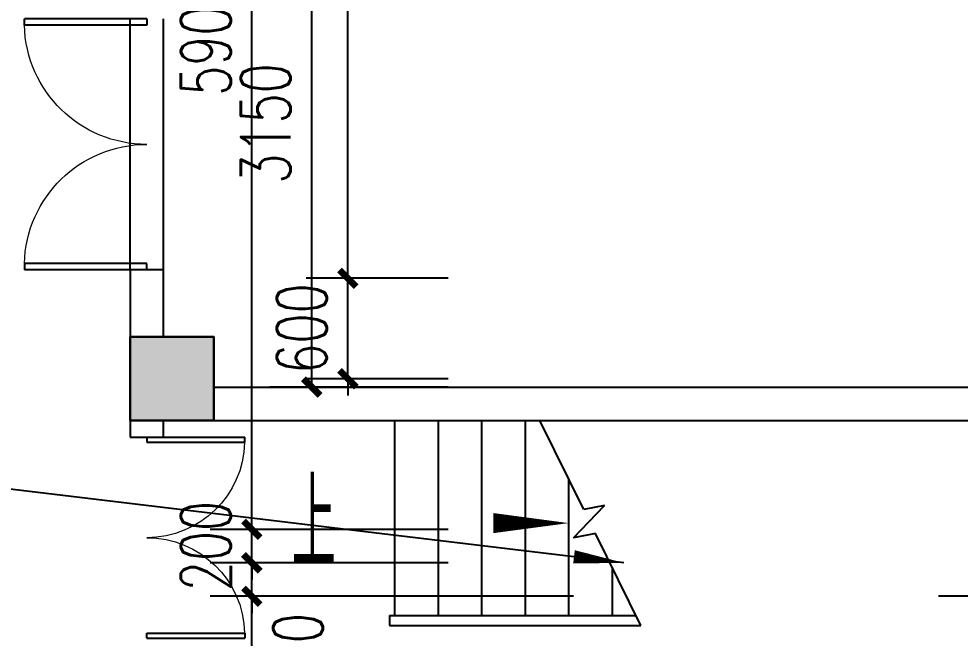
# Model space of a CAD drawing. Extents: x 179183 to 294833, y 947252 to 1004652.
# Drawn here: x 233071 to 238694, y 978020 to 981720 of the extents above; entities that cross this region are included whole.
import ezdxf

# ---------------------------------------------------------------- set-up
doc = ezdxf.new("R2010")
doc.units = 0
doc.header["$LTSCALE"] = 1000
for name, color, linetype in [('A-ANNO-IDEN', 3, 'Continuous'), ('A-ANNO-TXT', 7, 'Continuous'), ('A-COLU-CONC', 2, 'Continuous'), ('A-DOOR', 161, 'Continuous'), ('A-WALL-PATT', 252, 'Continuous'), ('a_建筑', 6, 'Continuous'), ('a_水', 6, 'Continuous'), ('DOOR_FIRE', 4, 'Continuous'), ('STAIR', 2, 'Continuous'), ('TH_DIM', 3, 'Continuous'), ('WALL', 2, 'Continuous'), ('结构柱子', 253, 'Continuous')]:
    doc.layers.add(name, color=color, linetype=linetype)
doc.styles.add('_TCH_DIM_T3', font='SIMPLEX', dxfattribs={"width": 0.705882, "bigfont": 'GBCBIG'})
doc.styles.add('A_DIM', font='simplex.shx', dxfattribs={"width": 0.7, "bigfont": 'gbcbig.shx'})
doc.dimstyles.new('_TCH_ARCH&&100', dxfattribs={"dimtxt": 297.5, "dimasz": 100, "dimexe": 250, "dimexo": 300, "dimgap": 126.25, "dimtad": 1, "dimdec": 0, "dimzin": 0, "dimdsep": 46, "dimtxsty": '_TCH_DIM_T3', "dimblk": 'ARCHTICK', "dimcen": 0.09, "dimclrt": 7, "dimazin": 2, "dimtfac": 1, "dimtdec": 0, "dimtix": 1, "dimtmove": 2, "dimatfit": 3, "dimfxl": 1, "dimtolj": 1, "dimtzin": 0, "dimarcsym": 0})

# ---------------------------------------------------------------- blocks, each defined once
blk = doc.blocks.new('$DorLib2D$00000002')
for p, q in [((-0.5, 0), (-0.5, 0.4875)), ((-0.475, 0.4875), (-0.5, 0.4875)), ((-0.475, 0), (-0.475, 0.4875)), ((0.475, 0), (0.475, 0.4875)), ((0.475, 0.4875), (0.5, 0.4875)), ((0.5, 0), (0.5, 0.4875)), ((-0.5, 0), (-0.475, 0)), ((0.5, 0), (0.475, 0))]:
    blk.add_line(p, q)
at = {"lineweight": 13}
for centre, start, end in [((-0.4875, 0), 0, 88.5307), ((0.4875, 0), 91.4693, 180)]:
    blk.add_arc(centre, 0.4875, start, end, dxfattribs=at)
blk = doc.blocks.new('A$C7DD005BC')
at = {"layer": 'A-WALL-PATT'}
blk.add_hatch(color=256, dxfattribs=at).paths.add_polyline_path([(1287.5, 4549), (1787.5, 4549), (1787.5, 5049), (1287.5, 5049)])
at = {"layer": '结构柱子'}
h = blk.add_hatch(color=6, dxfattribs=at)
h.dxf.hatch_style = 1
h.paths.add_polyline_path([(1287.5, 5049), (1287.5, 4549), (1787.5, 4549), (1787.5, 5049)])
at = {"layer": 'A-ANNO-IDEN'}
blk.add_lwpolyline([(2737.5, 3936.5, 0, 0, 0), (3907.5, 3936.5, 0, 120, 0), (3457.5, 3936.5, 0, 0, 0)], format="xyseb", dxfattribs=at)
at = {"layer": 'A-COLU-CONC'}
for p, q in [((1787.5, 5049), (1287.5, 5049)), ((1287.5, 5049), (1287.5, 4549)), ((1787.5, 4549), (1787.5, 5049)), ((1287.5, 4549), (1787.5, 4549))]:
    blk.add_line(p, q, dxfattribs=at)
at = {"layer": 'DOOR_FIRE'}
for p, q in [((1287.5, 5449), (1287.5, 6949)), ((1487.5, 5449), (1487.5, 6949))]:
    blk.add_line(p, q, dxfattribs=at)
at = {"layer": 'STAIR'}
for p, q in [((2867.5, 4549), (3736.1, 4549)), ((2867.5, 4549), (2867.5, 3384)), ((3127.5, 4549), (3127.5, 3384)), ((3387.5, 4549), (3387.5, 3384)), ((3647.5, 4549), (3647.5, 3384)), ((3997.8, 4017.2), (3736.1, 4549)), ((3907.5, 4200.8), (3907.5, 3384)), ((3935.9, 3847.6), (4122.1, 4041.7)), ((4122.1, 4041.7), (3997.8, 4017.2)), ((4068.3, 3873.8), (3935.9, 3847.6)), ((4338.8, 3324), (4068.3, 3873.8)), ((4167.5, 3672.3), (4167.5, 3384)), ((2837.5, 3384), (4309.3, 3384)), ((2837.5, 3384), (2837.5, 3324)), ((2837.5, 3324), (4338.8, 3324)), ((2867.5, 3324), (4338.8, 3324))]:
    blk.add_line(p, q, dxfattribs=at)
at = {"layer": 'WALL'}
for p, q in [((1487.5, 5449), (1287.5, 5449)), ((1287.5, 5449), (1287.5, 5049)), ((1487.5, 5049), (1487.5, 5449)), ((1787.5, 4749), (7687.5, 4749)), ((1287.5, 4549), (1287.5, 4449)), ((1487.5, 4449), (1487.5, 4549)), ((1787.5, 4549), (7487.5, 4549)), ((1287.5, 4449), (1487.5, 4449))]:
    blk.add_line(p, q, dxfattribs=at)
at = {"layer": '结构柱子', "color": 6}
blk.add_lwpolyline([(1787.5, 4549), (1287.5, 4549), (1287.5, 5049), (1787.5, 5049)], close=True, dxfattribs=at)
at = {"layer": 'A-DOOR', "xscale": 1200, "yscale": -1200, "zscale": 200.0000000010477, "rotation": 89.99999999993452}
blk.add_blockref('$DorLib2D$00000002', (1387.5, 3849), dxfattribs=at)
at = {"layer": 'DOOR_FIRE', "xscale": -1500, "yscale": 1500, "zscale": 200, "rotation": 89.9999999999331}
blk.add_blockref('$DorLib2D$00000002', (1387.5, 6199), dxfattribs=at)
at = {"layer": 'A-ANNO-TXT', "color": 7, "style": 'A_DIM', "width": 0.7}
blk.add_text('上', height=525, dxfattribs=at).set_placement((2253, 3674))
blk = doc.blocks.new('_ArchTick')
at = {"color": 0, "linetype": 'ByBlock', "const_width": 0.4}
blk.add_lwpolyline([(-0.5, -0.5), (0.5, 0.5)], dxfattribs=at)
blk = doc.blocks.new('*D4171')
at = {"layer": 'Defpoints', "color": 0, "transparency": 16777216}
for p in [(238815, 978270.1), (240634.8, 978270.1), (240634.8, 976770.1)]:
    blk.add_point(p, dxfattribs=at)
at = {"layer": 'TH_DIM', "color": 0, "lineweight": -2, "transparency": 16777216}
for p, q in [((240334.8, 978270.1), (238565, 978270.1)), ((238815, 976770.1), (238815, 978270.1)), ((240334.8, 976770.1), (238565, 976770.1))]:
    blk.add_line(p, q, dxfattribs=at)
at = {"layer": 'TH_DIM', "color": 0, "lineweight": -2, "transparency": 16777216, "xscale": 100, "yscale": 100, "zscale": 100}
for p, rotation in [((238815, 978270.1), 90), ((238815, 976770.1), 270)]:
    blk.add_blockref('_ArchTick', p, dxfattribs=dict(at, rotation=rotation))
at = {"layer": 'TH_DIM', "color": 7, "transparency": 16777216, "insert": (238540, 977520.1), "char_height": 297.5, "attachment_point": 5, "rotation": 90, "style": '_TCH_DIM_T3'}
blk.add_mtext('\\A1;1500', dxfattribs=at)
blk = doc.blocks.new('*D4184')
at = {"layer": 'Defpoints', "color": 0, "transparency": 16777216}
for p in [(234820.5, 982670.1), (235934.8, 982670.1), (235934.8, 979520.1)]:
    blk.add_point(p, dxfattribs=at)
at = {"layer": 'TH_DIM', "color": 0, "lineweight": -2, "transparency": 16777216}
for p, q in [((235634.8, 982670.1), (234570.5, 982670.1)), ((234820.5, 979520.1), (234820.5, 982670.1)), ((235634.8, 979520.1), (234570.5, 979520.1))]:
    blk.add_line(p, q, dxfattribs=at)
at = {"layer": 'TH_DIM', "color": 0, "lineweight": -2, "transparency": 16777216, "xscale": 100, "yscale": 100, "zscale": 100}
for p, rotation in [((234820.5, 982670.1), 90), ((234820.5, 979520.1), 270)]:
    blk.add_blockref('_ArchTick', p, dxfattribs=dict(at, rotation=rotation))
at = {"layer": 'TH_DIM', "color": 7, "transparency": 16777216, "insert": (234545.5, 981095.1), "char_height": 297.5, "attachment_point": 5, "rotation": 90, "style": '_TCH_DIM_T3'}
blk.add_mtext('\\A1;3150', dxfattribs=at)
blk = doc.blocks.new('*D4222')
at = {"layer": 'Defpoints', "color": 0, "transparency": 16777216}
for p in [(235036.2, 984470.1), (235934.8, 984470.1), (235934.8, 980170.1)]:
    blk.add_point(p, dxfattribs=at)
at = {"layer": 'TH_DIM', "color": 0, "lineweight": -2, "transparency": 16777216}
for p, q in [((235634.8, 984470.1), (234786.2, 984470.1)), ((235036.2, 980170.1), (235036.2, 984470.1)), ((235634.8, 980170.1), (234786.2, 980170.1))]:
    blk.add_line(p, q, dxfattribs=at)
at = {"layer": 'TH_DIM', "color": 0, "lineweight": -2, "transparency": 16777216, "xscale": 100, "yscale": 100, "zscale": 100}
for p, rotation in [((235036.2, 984470.1), 90), ((235036.2, 980170.1), 270)]:
    blk.add_blockref('_ArchTick', p, dxfattribs=dict(at, rotation=rotation))
at = {"layer": 'TH_DIM', "color": 7, "transparency": 16777216, "insert": (234761.2, 982320.1), "char_height": 297.5, "attachment_point": 5, "rotation": 90, "style": '_TCH_DIM_T3'}
blk.add_mtext('\\A1;4300', dxfattribs=at)
blk = doc.blocks.new('*D4223')
at = {"layer": 'Defpoints', "color": 0, "transparency": 16777216}
for p in [(235036.2, 980170.1), (235934.8, 980170.1), (235934.8, 979570.1)]:
    blk.add_point(p, dxfattribs=at)
at = {"layer": 'TH_DIM', "color": 0, "lineweight": -2, "transparency": 16777216}
for p, q in [((235036.2, 980170.1), (235036.2, 980270.1)), ((235634.8, 980170.1), (234786.2, 980170.1)), ((235036.2, 979570.1), (235036.2, 980170.1)), ((235634.8, 979570.1), (234786.2, 979570.1)), ((235036.2, 979570.1), (235036.2, 979470.1))]:
    blk.add_line(p, q, dxfattribs=at)
at = {"layer": 'TH_DIM', "color": 0, "lineweight": -2, "transparency": 16777216, "xscale": 100, "yscale": 100, "zscale": 100}
for p, rotation in [((235036.2, 980170.1), 270), ((235036.2, 979570.1), 90)]:
    blk.add_blockref('_ArchTick', p, dxfattribs=dict(at, rotation=rotation))
at = {"layer": 'TH_DIM', "color": 7, "transparency": 16777216, "insert": (234761.2, 979870.1), "char_height": 297.5, "attachment_point": 5, "rotation": 90, "style": '_TCH_DIM_T3'}
blk.add_mtext('\\A1;600', dxfattribs=at)
blk = doc.blocks.new('*D4226')
at = {"layer": 'Defpoints', "color": 0, "transparency": 16777216}
for p in [(234462.7, 978470.1), (235934.8, 978470.1), (235934.8, 978270.1)]:
    blk.add_point(p, dxfattribs=at)
at = {"layer": 'TH_DIM', "color": 0, "lineweight": -2, "transparency": 16777216}
for p, q in [((234462.7, 978470.1), (234462.7, 978570.1)), ((235634.8, 978470.1), (234212.7, 978470.1)), ((234462.7, 978270.1), (234462.7, 978470.1)), ((235634.8, 978270.1), (234212.7, 978270.1)), ((234462.7, 978270.1), (234462.7, 978170.1))]:
    blk.add_line(p, q, dxfattribs=at)
at = {"layer": 'TH_DIM', "color": 0, "lineweight": -2, "transparency": 16777216, "xscale": 100, "yscale": 100, "zscale": 100}
for p, rotation in [((234462.7, 978470.1), 270), ((234462.7, 978270.1), 90)]:
    blk.add_blockref('_ArchTick', p, dxfattribs=dict(at, rotation=rotation))
at = {"layer": 'TH_DIM', "color": 7, "transparency": 16777216, "insert": (234738.5, 977900.1), "char_height": 297.5, "attachment_point": 5, "rotation": 90, "style": '_TCH_DIM_T3'}
blk.add_mtext('\\A1;200', dxfattribs=at)
blk = doc.blocks.new('*D4227')
at = {"layer": 'Defpoints', "color": 0, "transparency": 16777216}
for p in [(234462.7, 978670.1), (235934.8, 978670.1), (235934.8, 978470.1)]:
    blk.add_point(p, dxfattribs=at)
at = {"layer": 'TH_DIM', "color": 0, "lineweight": -2, "transparency": 16777216}
for p, q in [((234462.7, 978670.1), (234462.7, 978770.1)), ((235634.8, 978670.1), (234212.7, 978670.1)), ((234462.7, 978470.1), (234462.7, 978670.1)), ((235634.8, 978470.1), (234212.7, 978470.1)), ((234462.7, 978470.1), (234462.7, 978370.1))]:
    blk.add_line(p, q, dxfattribs=at)
at = {"layer": 'TH_DIM', "color": 0, "lineweight": -2, "transparency": 16777216, "xscale": 100, "yscale": 100, "zscale": 100}
for p, rotation in [((234462.7, 978670.1), 270), ((234462.7, 978470.1), 90)]:
    blk.add_blockref('_ArchTick', p, dxfattribs=dict(at, rotation=rotation))
at = {"layer": 'TH_DIM', "color": 7, "transparency": 16777216, "insert": (234187.7, 978570.1), "char_height": 297.5, "attachment_point": 5, "rotation": 90, "style": '_TCH_DIM_T3'}
blk.add_mtext('\\A1;200', dxfattribs=at)
blk = doc.blocks.new('*D4228')
at = {"layer": 'Defpoints', "color": 0, "transparency": 16777216}
for p in [(234462.7, 984570.1), (235934.8, 984570.1), (235934.8, 978670.1)]:
    blk.add_point(p, dxfattribs=at)
at = {"layer": 'TH_DIM', "color": 0, "lineweight": -2, "transparency": 16777216}
for p, q in [((235634.8, 984570.1), (234212.7, 984570.1)), ((234462.7, 978670.1), (234462.7, 984570.1)), ((235634.8, 978670.1), (234212.7, 978670.1))]:
    blk.add_line(p, q, dxfattribs=at)
at = {"layer": 'TH_DIM', "color": 0, "lineweight": -2, "transparency": 16777216, "xscale": 100, "yscale": 100, "zscale": 100}
for p, rotation in [((234462.7, 984570.1), 90), ((234462.7, 978670.1), 270)]:
    blk.add_blockref('_ArchTick', p, dxfattribs=dict(at, rotation=rotation))
at = {"layer": 'TH_DIM', "color": 7, "transparency": 16777216, "insert": (234187.7, 981620.1), "char_height": 297.5, "attachment_point": 5, "rotation": 90, "style": '_TCH_DIM_T3'}
blk.add_mtext('\\A1;5900', dxfattribs=at)
blk = doc.blocks.new('*D4232')
at = {"layer": 'Defpoints', "color": 0, "transparency": 16777216}
for p in [(234462.7, 978270.1), (236684.8, 978270.1), (236684.8, 976770.1)]:
    blk.add_point(p, dxfattribs=at)
at = {"layer": 'TH_DIM', "color": 0, "lineweight": -2, "transparency": 16777216}
for p, q in [((236384.8, 978270.1), (234212.7, 978270.1)), ((234462.7, 976770.1), (234462.7, 978270.1)), ((236384.8, 976770.1), (234212.7, 976770.1))]:
    blk.add_line(p, q, dxfattribs=at)
at = {"layer": 'TH_DIM', "color": 0, "lineweight": -2, "transparency": 16777216, "xscale": 100, "yscale": 100, "zscale": 100}
for p, rotation in [((234462.7, 978270.1), 90), ((234462.7, 976770.1), 270)]:
    blk.add_blockref('_ArchTick', p, dxfattribs=dict(at, rotation=rotation))
at = {"layer": 'TH_DIM', "color": 7, "transparency": 16777216, "insert": (234187.7, 977520.1), "char_height": 297.5, "attachment_point": 5, "rotation": 90, "style": '_TCH_DIM_T3'}
blk.add_mtext('\\A1;1500', dxfattribs=at)

msp = doc.modelspace()

# ---------------------------------------------------------------- linework, layer by layer
at = {"layer": 'a_建筑'}
msp.add_line((236684.8, 978470.1), (230687.5, 979190), dxfattribs=at)
msp.add_lwpolyline([(236684.8, 978470.1, 0, 80, 0), (236386.9, 978505.9, 0, 0, 0)], format="xyseb", dxfattribs=at)

# ---------------------------------------------------------------- block references
at = {"layer": 'a_水'}
msp.add_blockref('A$C7DD005BC', (232447.3, 974771.1), dxfattribs=at)

# ---------------------------------------------------------------- dimensions: what is measured, and where the dimension line sits
at = {"layer": 'TH_DIM'}
for p1, p2, distance, picture, middle in [((235934.8, 978670.1), (235934.8, 984570.1), 1472, '*D4228', (234187.7, 981620.1)), ((235934.8, 980170.1), (235934.8, 984470.1), 898.5, '*D4222', (234761.2, 982320.1)), ((235934.8, 979520.1), (235934.8, 982670.1), 1114.3, '*D4184', (234545.5, 981095.1)), ((235934.8, 979570.1), (235934.8, 980170.1), 898.5, '*D4223', (234761.2, 979870.1)), ((235934.8, 978470.1), (235934.8, 978670.1), 1472, '*D4227', (234187.7, 978570.1)), ((236684.8, 976770.1), (236684.8, 978270.1), 2222, '*D4232', (234187.7, 977520.1)), ((240634.8, 976770.1), (240634.8, 978270.1), 1819.8, '*D4171', (238540, 977520.1))]:
    dim = msp.add_aligned_dim(p1=p1, p2=p2, distance=distance, dimstyle='_TCH_ARCH&&100', dxfattribs=at)
    dim.commit()
    dim.dimension.update_dxf_attribs({"geometry": picture, "text_midpoint": middle})
dim = msp.add_linear_dim(base=(234462.7, 978470.1), p1=(235934.8, 978270.1), p2=(235934.8, 978470.1), angle=90, dimstyle='_TCH_ARCH&&100', dxfattribs=at)
dim.commit()
dim.dimension.update_dxf_attribs({"geometry": '*D4226', "text_midpoint": (234738.5, 977900.1), "dimtype": 129})

doc.saveas('drawing.dxf')
